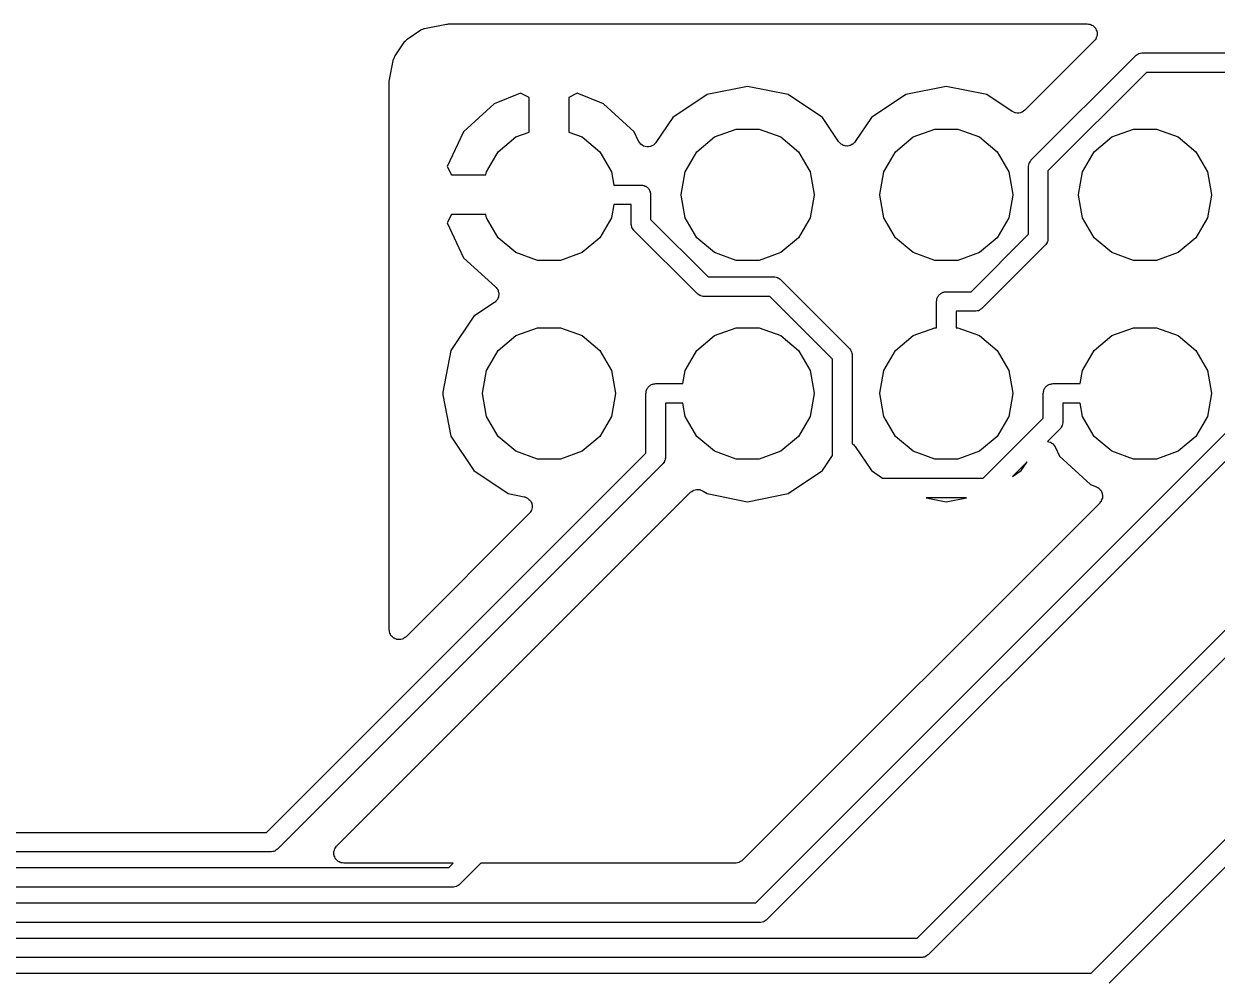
# Model space of a CAD drawing. Extents: x 116.4 to 213.4, y -134.3 to -53.5.
# Drawn here: x 150.6 to 165.85, y -65.74 to -53.54 of the extents above; entities that cross this region are included whole.
import ezdxf

# ---------------------------------------------------------------- set-up
doc = ezdxf.new("R2010")
doc.units = 0
doc.header["$MEASUREMENT"] = 0
doc.layers.add('BLACK', color=7, linetype='CONTINUOUS')

msp = doc.modelspace()

# ---------------------------------------------------------------- linework, layer by layer
at = {"layer": 'Black'}
for p, q in [((155.722, -53.5999), (156.001, -53.5444)), ((156.001, -53.5444), (156.014, -53.5442)), ((156.014, -53.5442), (156.026, -53.542)), ((156.026, -53.542), (164.194, -53.542)), ((164.194, -53.542), (164.211, -53.5449)), ((164.211, -53.5449), (164.227, -53.5463)), ((155.499, -53.7373), (155.676, -53.6189)), ((155.676, -53.6189), (155.679, -53.6178)), ((155.679, -53.6178), (155.681, -53.6159)), ((155.681, -53.6159), (155.699, -53.6089)), ((155.699, -53.6089), (155.717, -53.6011)), ((155.717, -53.6011), (155.72, -53.6009)), ((155.72, -53.6009), (155.722, -53.5999)), ((164.227, -53.5463), (164.232, -53.5487)), ((164.232, -53.5487), (164.238, -53.5497)), ((164.238, -53.5497), (164.252, -53.558)), ((164.252, -53.558), (164.267, -53.565)), ((164.267, -53.565), (164.271, -53.5689)), ((164.271, -53.5689), (164.276, -53.5717)), ((164.276, -53.5717), (164.286, -53.5844)), ((164.286, -53.5844), (164.298, -53.5962)), ((164.298, -53.5962), (164.301, -53.6012)), ((164.301, -53.6012), (164.304, -53.6055)), ((164.304, -53.6055), (164.31, -53.6211)), ((164.31, -53.6211), (164.317, -53.6361)), ((164.319, -53.6911), (164.314, -53.7066)), ((164.317, -53.6361), (164.317, -53.6417)), ((164.317, -53.6417), (164.319, -53.6469)), ((164.319, -53.6469), (164.319, -53.6635)), ((164.319, -53.6635), (164.321, -53.6801)), ((164.321, -53.6801), (164.319, -53.6855)), ((164.319, -53.6855), (164.319, -53.6911)), ((155.346, -53.9495), (155.464, -53.7723)), ((155.464, -53.7723), (155.466, -53.7703)), ((155.466, -53.7703), (155.467, -53.7678)), ((155.467, -53.7678), (155.481, -53.7544)), ((155.481, -53.7544), (155.495, -53.7404)), ((155.495, -53.7404), (155.497, -53.7392)), ((155.497, -53.7392), (155.499, -53.7373)), ((164.284, -53.7588), (163.396, -54.6472)), ((164.294, -53.7452), (164.284, -53.7588)), ((164.304, -53.7325), (164.294, -53.7452)), ((164.306, -53.7272), (164.304, -53.7325)), ((164.309, -53.7227), (164.306, -53.7272)), ((164.314, -53.7066), (164.309, -53.7227)), ((155.271, -54.2742), (155.327, -53.9952)), ((155.327, -53.9952), (155.328, -53.9926)), ((155.328, -53.9898), (155.336, -53.9721)), ((155.328, -53.9926), (155.328, -53.9898)), ((155.336, -53.9721), (155.343, -53.9541)), ((155.343, -53.9541), (155.345, -53.952)), ((155.345, -53.952), (155.346, -53.9495)), ((163.479, -55.2823), (164.812, -53.949)), ((164.812, -53.949), (164.817, -53.9459)), ((164.817, -53.9459), (164.82, -53.9416)), ((164.82, -53.9416), (164.834, -53.9335)), ((164.834, -53.9335), (164.848, -53.9241)), ((164.848, -53.9241), (164.853, -53.9227)), ((164.853, -53.9227), (164.858, -53.9199)), ((164.858, -53.9199), (164.874, -53.9171)), ((164.874, -53.9171), (164.89, -53.9129)), ((164.89, -53.9129), (164.895, -53.9134)), ((164.895, -53.9134), (164.901, -53.9124)), ((164.901, -53.9124), (175.092, -53.9124)), ((155.269, -54.2989), (155.271, -54.2866)), ((155.269, -55.3707), (155.269, -54.2989)), ((155.271, -54.2866), (155.271, -54.2742)), ((164.952, -54.1624), (163.692, -55.4225)), ((175.04, -54.1624), (164.952, -54.1624)), ((156.949, -54.4263), (156.614, -54.5648)), ((157.058, -54.484), (156.949, -54.4263)), ((157.675, -54.4263), (157.566, -54.484)), ((158.01, -54.5648), (157.675, -54.4263)), ((159.333, -54.4462), (158.894, -54.74)), ((159.852, -54.343), (159.333, -54.4462)), ((160.371, -54.4462), (159.852, -54.343)), ((160.81, -54.74), (160.371, -54.4462)), ((161.873, -54.4462), (161.434, -54.74)), ((162.392, -54.343), (161.873, -54.4462)), ((162.911, -54.4462), (162.392, -54.343)), ((163.235, -54.663), (162.911, -54.4462)), ((156.614, -54.5648), (156.221, -54.9231)), ((157.058, -54.926), (157.058, -54.484)), ((157.566, -54.484), (157.566, -54.926)), ((158.403, -54.9231), (158.01, -54.5648)), ((158.894, -54.74), (158.68, -55.0597)), ((161.016, -55.0482), (160.81, -54.74)), ((161.434, -54.74), (161.228, -55.0482)), ((163.254, -54.6713), (163.235, -54.663)), ((163.273, -54.6801), (163.254, -54.6713)), ((163.274, -54.6802), (163.273, -54.6801)), ((163.276, -54.6808), (163.274, -54.6802)), ((163.296, -54.6821), (163.276, -54.6808)), ((163.317, -54.6839), (163.296, -54.6821)), ((163.318, -54.6836), (163.317, -54.6839)), ((163.32, -54.6837), (163.318, -54.6836)), ((163.34, -54.6779), (163.32, -54.6837)), ((163.359, -54.6725), (163.34, -54.6779)), ((163.361, -54.6717), (163.359, -54.6725)), ((163.362, -54.6713), (163.361, -54.6717)), ((163.379, -54.6591), (163.362, -54.6713)), ((163.396, -54.6472), (163.379, -54.6591)), ((159.427, -54.9882), (159.704, -54.8873)), ((159.704, -54.8873), (160, -54.8873)), ((160, -54.8873), (160.277, -54.9882)), ((161.967, -54.9882), (162.244, -54.8873)), ((162.244, -54.8873), (162.54, -54.8873)), ((162.54, -54.8873), (162.817, -54.9882)), ((164.507, -54.9882), (164.784, -54.8873)), ((164.784, -54.8873), (165.08, -54.8873)), ((165.08, -54.8873), (165.357, -54.9882)), ((156.221, -54.9231), (156.012, -55.3676)), ((156.661, -55.178), (156.887, -54.9882)), ((156.887, -54.9882), (157.058, -54.926)), ((157.566, -54.926), (157.737, -54.9882)), ((157.737, -54.9882), (157.963, -55.178)), ((158.459, -55.0431), (158.403, -54.9231)), ((158.46, -55.0441), (158.459, -55.0431)), ((158.46, -55.0453), (158.46, -55.0441)), ((158.473, -55.0622), (158.46, -55.0453)), ((158.485, -55.0792), (158.473, -55.0622)), ((158.679, -55.0617), (158.664, -55.0765)), ((158.68, -55.0597), (158.679, -55.0606)), ((158.679, -55.0606), (158.679, -55.0617)), ((159.201, -55.178), (159.427, -54.9882)), ((160.277, -54.9882), (160.503, -55.178)), ((161.026, -55.0582), (161.016, -55.0482)), ((161.034, -55.0694), (161.026, -55.0582)), ((161.041, -55.074), (161.034, -55.0694)), ((161.21, -55.0694), (161.203, -55.074)), ((161.218, -55.0582), (161.21, -55.0694)), ((161.228, -55.0482), (161.218, -55.0582)), ((161.741, -55.178), (161.967, -54.9882)), ((162.817, -54.9882), (163.043, -55.178)), ((164.281, -55.178), (164.507, -54.9882)), ((165.357, -54.9882), (165.583, -55.178)), ((156.513, -55.4336), (156.661, -55.178)), ((157.963, -55.178), (158.111, -55.4336)), ((158.486, -55.0799), (158.485, -55.0792)), ((158.486, -55.0809), (158.486, -55.0799)), ((158.504, -55.0925), (158.486, -55.0809)), ((158.521, -55.1044), (158.504, -55.0925)), ((158.522, -55.1047), (158.521, -55.1044)), ((158.523, -55.1054), (158.522, -55.1047)), ((158.543, -55.1104), (158.523, -55.1054)), ((158.564, -55.1157), (158.543, -55.1104)), ((158.565, -55.1156), (158.564, -55.1157)), ((158.566, -55.1159), (158.565, -55.1156)), ((158.587, -55.1136), (158.566, -55.1159)), ((158.608, -55.1117), (158.587, -55.1136)), ((158.609, -55.1112), (158.608, -55.1117)), ((158.61, -55.1111), (158.609, -55.1112)), ((158.629, -55.1019), (158.61, -55.1111)), ((158.647, -55.093), (158.629, -55.1019)), ((158.648, -55.0921), (158.647, -55.093)), ((158.649, -55.0916), (158.648, -55.0921)), ((158.664, -55.0765), (158.649, -55.0916)), ((159.053, -55.4336), (159.201, -55.178)), ((160.503, -55.178), (160.651, -55.4336)), ((161.047, -55.08), (161.041, -55.074)), ((161.059, -55.0862), (161.047, -55.08)), ((161.071, -55.0939), (161.059, -55.0862)), ((161.079, -55.0959), (161.071, -55.0939)), ((161.086, -55.0996), (161.079, -55.0959)), ((161.1, -55.1011), (161.086, -55.0996)), ((161.114, -55.1044), (161.1, -55.1011)), ((161.122, -55.1034), (161.114, -55.1044)), ((161.13, -55.1044), (161.122, -55.1034)), ((161.144, -55.1011), (161.13, -55.1044)), ((161.158, -55.0996), (161.144, -55.1011)), ((161.165, -55.0959), (161.158, -55.0996)), ((161.173, -55.0939), (161.165, -55.0959)), ((161.185, -55.0862), (161.173, -55.0939)), ((161.197, -55.08), (161.185, -55.0862)), ((161.203, -55.074), (161.197, -55.08)), ((161.593, -55.4336), (161.741, -55.178)), ((163.043, -55.178), (163.191, -55.4336)), ((164.133, -55.4336), (164.281, -55.178)), ((165.583, -55.178), (165.731, -55.4336)), ((155.269, -61.2894), (155.269, -55.3707)), ((156.012, -55.3676), (156.068, -55.4736)), ((163.442, -55.3707), (163.443, -55.3653)), ((163.442, -56.2326), (163.442, -55.3707)), ((163.443, -55.3598), (163.447, -55.344)), ((163.443, -55.3653), (163.443, -55.3598)), ((163.447, -55.344), (163.45, -55.3279)), ((163.45, -55.3279), (163.453, -55.3232)), ((163.453, -55.3232), (163.454, -55.3179)), ((163.454, -55.3179), (163.463, -55.3045)), ((163.463, -55.3045), (163.472, -55.2904)), ((163.472, -55.2904), (163.476, -55.2868)), ((163.476, -55.2868), (163.479, -55.2823)), ((156.068, -55.4736), (156.506, -55.4736)), ((156.506, -55.4736), (156.513, -55.4336)), ((158.111, -55.4336), (158.141, -55.6026)), ((159.002, -55.7244), (159.053, -55.4336)), ((160.651, -55.4336), (160.702, -55.7244)), ((161.542, -55.7244), (161.593, -55.4336)), ((163.191, -55.4336), (163.242, -55.7244)), ((163.692, -55.4225), (163.692, -56.2844)), ((164.082, -55.7244), (164.133, -55.4336)), ((165.731, -55.4336), (165.782, -55.7244)), ((158.141, -55.6026), (158.487, -55.6026)), ((158.487, -55.6026), (158.498, -55.6045)), ((158.498, -55.6045), (158.509, -55.6045)), ((158.509, -55.6045), (158.519, -55.6082)), ((158.519, -55.6082), (158.53, -55.6101)), ((158.53, -55.6101), (158.54, -55.6156)), ((158.54, -55.6156), (158.55, -55.6193)), ((158.55, -55.6193), (158.558, -55.6264)), ((158.558, -55.6264), (158.568, -55.6318)), ((158.568, -55.6318), (158.575, -55.6402)), ((158.575, -55.6402), (158.583, -55.6473)), ((158.583, -55.6473), (158.589, -55.6567)), ((158.589, -55.6567), (158.596, -55.6651)), ((158.596, -55.6651), (158.599, -55.6754)), ((158.599, -55.6754), (158.605, -55.6848)), ((158.605, -55.6848), (158.607, -55.6956)), ((158.607, -55.6956), (158.61, -55.7059)), ((158.61, -55.7059), (158.61, -55.7168)), ((158.61, -55.7168), (158.612, -55.7276)), ((158.612, -55.7276), (158.612, -56.0432)), ((159.002, -55.7308), (159.002, -55.7244)), ((159.053, -56.0216), (159.002, -55.7308)), ((160.702, -55.7308), (160.651, -56.0216)), ((160.702, -55.7244), (160.702, -55.7308)), ((161.542, -55.7308), (161.542, -55.7244)), ((161.593, -56.0216), (161.542, -55.7308)), ((163.242, -55.7308), (163.191, -56.0216)), ((163.242, -55.7244), (163.242, -55.7308)), ((164.082, -55.7308), (164.082, -55.7244)), ((164.133, -56.0216), (164.082, -55.7308)), ((165.782, -55.7308), (165.731, -56.0216)), ((165.782, -55.7244), (165.782, -55.7308)), ((156.068, -55.9816), (156.012, -56.0876)), ((156.506, -55.9816), (156.068, -55.9816)), ((156.513, -56.0216), (156.506, -55.9816)), ((158.141, -55.8526), (158.111, -56.0216)), ((158.362, -55.8526), (158.141, -55.8526)), ((158.362, -56.095), (158.362, -55.8526)), ((156.012, -56.0876), (156.221, -56.5321)), ((156.661, -56.2772), (156.513, -56.0216)), ((158.111, -56.0216), (157.963, -56.2772)), ((158.363, -56.1004), (158.362, -56.095)), ((158.363, -56.1059), (158.363, -56.1004)), ((158.367, -56.1217), (158.363, -56.1059)), ((158.37, -56.1378), (158.367, -56.1217)), ((158.373, -56.1425), (158.37, -56.1378)), ((158.612, -56.0432), (159.347, -56.7779)), ((159.201, -56.2772), (159.053, -56.0216)), ((160.651, -56.0216), (160.503, -56.2772)), ((161.741, -56.2772), (161.593, -56.0216)), ((163.191, -56.0216), (163.043, -56.2772)), ((164.281, -56.2772), (164.133, -56.0216)), ((165.731, -56.0216), (165.583, -56.2772)), ((156.887, -56.467), (156.661, -56.2772)), ((157.963, -56.2772), (157.737, -56.467)), ((158.374, -56.1478), (158.373, -56.1425)), ((158.383, -56.1612), (158.374, -56.1478)), ((158.392, -56.1753), (158.383, -56.1612)), ((158.396, -56.1789), (158.392, -56.1753)), ((158.399, -56.1834), (158.396, -56.1789)), ((159.207, -56.9913), (158.399, -56.1834)), ((159.427, -56.467), (159.201, -56.2772)), ((160.503, -56.2772), (160.277, -56.467)), ((161.967, -56.467), (161.741, -56.2772)), ((162.708, -56.9673), (163.442, -56.2326)), ((163.043, -56.2772), (162.817, -56.467)), ((163.692, -56.2844), (163.691, -56.2898)), ((163.691, -56.2898), (163.692, -56.2953)), ((164.507, -56.467), (164.281, -56.2772)), ((165.583, -56.2772), (165.357, -56.467)), ((163.656, -56.3728), (162.848, -57.1807)), ((163.659, -56.3683), (163.656, -56.3728)), ((163.663, -56.3647), (163.659, -56.3683)), ((163.671, -56.3506), (163.663, -56.3647)), ((163.681, -56.3372), (163.671, -56.3506)), ((163.682, -56.3319), (163.681, -56.3372)), ((163.685, -56.3272), (163.682, -56.3319)), ((163.688, -56.3111), (163.685, -56.3272)), ((163.692, -56.2953), (163.688, -56.3111)), ((156.221, -56.5321), (156.63, -56.9046)), ((157.164, -56.5679), (156.887, -56.467)), ((157.46, -56.5679), (157.164, -56.5679)), ((157.737, -56.467), (157.46, -56.5679)), ((159.704, -56.5679), (159.427, -56.467)), ((160, -56.5679), (159.704, -56.5679)), ((160.277, -56.467), (160, -56.5679)), ((162.244, -56.5679), (161.967, -56.467)), ((162.54, -56.5679), (162.244, -56.5679)), ((162.817, -56.467), (162.54, -56.5679)), ((164.784, -56.5679), (164.507, -56.467)), ((165.08, -56.5679), (164.784, -56.5679)), ((165.357, -56.467), (165.08, -56.5679)), ((159.347, -56.7779), (160.188, -56.7779)), ((160.188, -56.7779), (160.194, -56.7789)), ((160.194, -56.7789), (160.199, -56.7784)), ((160.199, -56.7784), (160.215, -56.7826)), ((160.215, -56.7826), (160.231, -56.7854)), ((160.231, -56.7854), (160.236, -56.7882)), ((160.236, -56.7882), (160.241, -56.7896)), ((160.241, -56.7896), (160.254, -56.799)), ((160.254, -56.799), (160.269, -56.8071)), ((160.269, -56.8071), (160.272, -56.8114)), ((160.272, -56.8114), (160.277, -56.8145)), ((160.277, -56.8145), (161.152, -57.6899)), ((156.63, -56.9046), (156.63, -56.9046)), ((156.63, -56.9046), (156.63, -56.9046)), ((156.63, -56.9046), (156.631, -56.9054)), ((156.631, -56.9054), (156.633, -56.9088)), ((156.633, -56.9088), (156.637, -56.9114)), ((156.637, -56.9114), (156.646, -56.9257)), ((156.646, -56.9257), (156.657, -56.9392)), ((156.659, -57.0502), (156.653, -57.0662)), ((156.657, -56.9392), (156.657, -56.9399)), ((156.657, -56.9399), (156.658, -56.9403)), ((156.658, -56.9403), (156.659, -56.9444)), ((156.659, -56.9444), (156.661, -56.9481)), ((156.667, -57.0348), (156.659, -57.0502)), ((156.661, -56.9481), (156.665, -56.9648)), ((156.665, -56.9648), (156.671, -56.9811)), ((156.668, -57.0303), (156.667, -57.0348)), ((156.669, -57.0264), (156.668, -57.0303)), ((156.67, -57.008), (156.669, -57.0252)), ((156.669, -57.0252), (156.669, -57.0259)), ((156.669, -57.0259), (156.669, -57.0264)), ((156.672, -56.9909), (156.67, -57.008)), ((156.671, -56.9811), (156.671, -56.9818)), ((156.671, -56.9818), (156.671, -56.9823)), ((156.671, -56.9823), (156.671, -56.9866)), ((156.671, -56.9866), (156.672, -56.9909)), ((159.211, -56.9944), (159.207, -56.9913)), ((159.215, -56.9987), (159.211, -56.9944)), ((159.229, -57.0068), (159.215, -56.9987)), ((159.242, -57.0162), (159.229, -57.0068)), ((159.248, -57.0176), (159.242, -57.0162)), ((159.252, -57.0204), (159.248, -57.0176)), ((159.269, -57.0232), (159.252, -57.0204)), ((159.284, -57.0274), (159.269, -57.0232)), ((159.29, -57.0269), (159.284, -57.0274)), ((159.295, -57.0279), (159.29, -57.0269)), ((160.136, -57.0279), (159.295, -57.0279)), ((160.939, -57.8301), (160.136, -57.0279)), ((162.273, -57.0603), (162.275, -57.0495)), ((162.275, -57.0495), (162.28, -57.0401)), ((162.28, -57.0401), (162.284, -57.0298)), ((162.284, -57.0298), (162.291, -57.0214)), ((162.291, -57.0214), (162.296, -57.012)), ((162.296, -57.012), (162.305, -57.0049)), ((162.305, -57.0049), (162.312, -56.9965)), ((162.312, -56.9965), (162.321, -56.9911)), ((162.321, -56.9911), (162.329, -56.984)), ((162.329, -56.984), (162.34, -56.9803)), ((162.34, -56.9803), (162.349, -56.9748)), ((162.349, -56.9748), (162.36, -56.9729)), ((162.36, -56.9729), (162.37, -56.9692)), ((162.37, -56.9692), (162.381, -56.9692)), ((162.381, -56.9692), (162.392, -56.9673)), ((162.392, -56.9673), (162.708, -56.9673)), ((156.616, -57.1049), (156.354, -57.28)), ((156.619, -57.1018), (156.616, -57.1049)), ((156.623, -57.0998), (156.619, -57.1018)), ((156.624, -57.0991), (156.623, -57.0994)), ((156.623, -57.0994), (156.623, -57.0998)), ((156.635, -57.0862), (156.624, -57.0991)), ((156.648, -57.0744), (156.635, -57.0862)), ((156.649, -57.0703), (156.648, -57.0744)), ((156.652, -57.0672), (156.649, -57.0703)), ((156.653, -57.0667), (156.652, -57.0672)), ((156.653, -57.0662), (156.653, -57.0667)), ((162.267, -57.0923), (162.269, -57.0815)), ((162.267, -57.4273), (162.267, -57.0923)), ((162.269, -57.0706), (162.273, -57.0603)), ((162.269, -57.0815), (162.269, -57.0706)), ((162.812, -57.2056), (162.807, -57.207)), ((162.826, -57.1962), (162.812, -57.2056)), ((162.84, -57.1881), (162.826, -57.1962)), ((162.843, -57.1838), (162.84, -57.1881)), ((162.848, -57.1807), (162.843, -57.1838)), ((156.354, -57.28), (156.06, -57.7198)), ((162.759, -57.2173), (162.517, -57.2173)), ((162.517, -57.2173), (162.517, -57.4273)), ((162.765, -57.2163), (162.759, -57.2173)), ((162.77, -57.2168), (162.765, -57.2163)), ((162.786, -57.2126), (162.77, -57.2168)), ((162.802, -57.2098), (162.786, -57.2126)), ((162.807, -57.207), (162.802, -57.2098)), ((156.887, -57.5282), (157.164, -57.4273)), ((157.164, -57.4273), (157.46, -57.4273)), ((157.46, -57.4273), (157.737, -57.5282)), ((159.427, -57.5282), (159.704, -57.4273)), ((159.704, -57.4273), (160, -57.4273)), ((160, -57.4273), (160.277, -57.5282)), ((161.967, -57.5282), (162.244, -57.4273)), ((162.244, -57.4273), (162.267, -57.4273)), ((162.517, -57.4273), (162.54, -57.4273)), ((162.54, -57.4273), (162.817, -57.5282)), ((164.507, -57.5282), (164.784, -57.4273)), ((164.784, -57.4273), (165.08, -57.4273)), ((165.08, -57.4273), (165.357, -57.5282)), ((156.661, -57.718), (156.887, -57.5282)), ((157.737, -57.5282), (157.963, -57.718)), ((159.201, -57.718), (159.427, -57.5282)), ((160.277, -57.5282), (160.503, -57.718)), ((161.741, -57.718), (161.967, -57.5282)), ((162.817, -57.5282), (163.043, -57.718)), ((164.281, -57.718), (164.507, -57.5282)), ((165.357, -57.5282), (165.583, -57.718)), ((156.06, -57.7198), (155.954, -58.251)), ((156.513, -57.9736), (156.661, -57.718)), ((157.963, -57.718), (158.111, -57.9736)), ((159.053, -57.9736), (159.201, -57.718)), ((160.503, -57.718), (160.651, -57.9736)), ((161.152, -57.6899), (161.155, -57.6944)), ((161.155, -57.6944), (161.159, -57.698)), ((161.159, -57.698), (161.168, -57.7121)), ((161.168, -57.7121), (161.177, -57.7255)), ((161.177, -57.7255), (161.178, -57.7308)), ((161.178, -57.7308), (161.181, -57.7355)), ((161.181, -57.7355), (161.184, -57.7516)), ((161.184, -57.7516), (161.188, -57.7674)), ((161.188, -57.7674), (161.188, -57.7729)), ((161.188, -57.7729), (161.189, -57.7783)), ((161.189, -57.7783), (161.189, -58.911)), ((161.593, -57.9736), (161.741, -57.718)), ((163.043, -57.718), (163.191, -57.9736)), ((164.133, -57.9736), (164.281, -57.718)), ((165.583, -57.718), (165.731, -57.9736)), ((160.939, -59.0635), (160.939, -57.8301)), ((156.462, -58.2644), (156.513, -57.9736)), ((158.111, -57.9736), (158.162, -58.2644)), ((159.023, -58.1426), (159.053, -57.9736)), ((160.651, -57.9736), (160.702, -58.2644)), ((161.542, -58.2644), (161.593, -57.9736)), ((163.191, -57.9736), (163.242, -58.2644)), ((164.103, -58.1426), (164.133, -57.9736)), ((165.731, -57.9736), (165.782, -58.2644)), ((155.954, -58.251), (155.954, -58.2842)), ((156.462, -58.2708), (156.462, -58.2644)), ((156.513, -58.5616), (156.462, -58.2708)), ((158.162, -58.2708), (158.111, -58.5616)), ((158.162, -58.2644), (158.162, -58.2708)), ((158.552, -58.2676), (158.554, -58.2568)), ((158.552, -59.0317), (158.552, -58.2676)), ((158.554, -58.2459), (158.557, -58.2356)), ((158.554, -58.2568), (158.554, -58.2459)), ((158.557, -58.2356), (158.559, -58.2248)), ((158.559, -58.2248), (158.565, -58.2154)), ((158.565, -58.2154), (158.568, -58.2051)), ((158.568, -58.2051), (158.575, -58.1967)), ((158.575, -58.1967), (158.581, -58.1873)), ((158.581, -58.1873), (158.589, -58.1802)), ((158.589, -58.1802), (158.596, -58.1718)), ((158.596, -58.1718), (158.606, -58.1664)), ((158.606, -58.1664), (158.614, -58.1593)), ((158.614, -58.1593), (158.624, -58.1556)), ((158.624, -58.1556), (158.634, -58.1501)), ((158.634, -58.1501), (158.645, -58.1482)), ((158.645, -58.1482), (158.655, -58.1445)), ((158.655, -58.1445), (158.666, -58.1445)), ((158.666, -58.1445), (158.677, -58.1426)), ((158.677, -58.1426), (159.023, -58.1426)), ((160.702, -58.2708), (160.651, -58.5616)), ((160.702, -58.2644), (160.702, -58.2708)), ((161.542, -58.2708), (161.542, -58.2644)), ((161.593, -58.5616), (161.542, -58.2708)), ((163.242, -58.2708), (163.191, -58.5616)), ((163.242, -58.2644), (163.242, -58.2708)), ((163.632, -58.2676), (163.634, -58.2568)), ((163.632, -58.5831), (163.632, -58.2676)), ((163.634, -58.2459), (163.637, -58.2356)), ((163.634, -58.2568), (163.634, -58.2459)), ((163.637, -58.2356), (163.639, -58.2248)), ((163.639, -58.2248), (163.645, -58.2154)), ((163.645, -58.2154), (163.648, -58.2051)), ((163.648, -58.2051), (163.655, -58.1967)), ((163.655, -58.1967), (163.661, -58.1873)), ((163.661, -58.1873), (163.669, -58.1802)), ((163.669, -58.1802), (163.676, -58.1718)), ((163.676, -58.1718), (163.686, -58.1664)), ((163.686, -58.1664), (163.694, -58.1593)), ((163.694, -58.1593), (163.704, -58.1556)), ((163.704, -58.1556), (163.714, -58.1501)), ((163.714, -58.1501), (163.725, -58.1482)), ((163.725, -58.1482), (163.735, -58.1445)), ((163.735, -58.1445), (163.746, -58.1445)), ((163.746, -58.1445), (163.757, -58.1426)), ((163.757, -58.1426), (164.103, -58.1426)), ((165.782, -58.2708), (165.731, -58.5616)), ((165.782, -58.2644), (165.782, -58.2708)), ((155.954, -58.2842), (156.06, -58.8154)), ((159.023, -58.3926), (158.802, -58.3926)), ((158.802, -58.3926), (158.802, -59.0835)), ((159.053, -58.5616), (159.023, -58.3926)), ((164.103, -58.3926), (163.882, -58.3926)), ((163.882, -58.3926), (163.882, -58.6349)), ((164.133, -58.5616), (164.103, -58.3926)), ((156.661, -58.8172), (156.513, -58.5616)), ((158.111, -58.5616), (157.963, -58.8172)), ((159.201, -58.8172), (159.053, -58.5616)), ((159.959, -64.7817), (166.172, -58.569)), ((160.651, -58.5616), (160.503, -58.8172)), ((161.741, -58.8172), (161.593, -58.5616)), ((163.191, -58.5616), (163.043, -58.8172)), ((164.281, -58.8172), (164.133, -58.5616)), ((165.731, -58.5616), (165.583, -58.8172)), ((166.385, -58.7092), (160.099, -64.9951)), ((162.019, -65.232), (168.617, -58.6343)), ((162.864, -59.3511), (163.632, -58.5831)), ((163.845, -58.7233), (163.687, -58.8813)), ((163.848, -58.7188), (163.845, -58.7233)), ((163.852, -58.7152), (163.848, -58.7188)), ((163.861, -58.7011), (163.852, -58.7152)), ((163.87, -58.6877), (163.861, -58.7011)), ((163.871, -58.6824), (163.87, -58.6877)), ((163.874, -58.6777), (163.871, -58.6824)), ((163.877, -58.6616), (163.874, -58.6777)), ((163.881, -58.6458), (163.877, -58.6616)), ((163.882, -58.6349), (163.881, -58.6403)), ((163.881, -58.6403), (163.881, -58.6458)), ((164.245, -65.6823), (171.252, -58.6751)), ((156.06, -58.8154), (156.354, -59.2552)), ((156.887, -59.007), (156.661, -58.8172)), ((157.963, -58.8172), (157.737, -59.007)), ((159.427, -59.007), (159.201, -58.8172)), ((160.503, -58.8172), (160.277, -59.007)), ((161.967, -59.007), (161.741, -58.8172)), ((168.83, -58.7745), (162.159, -65.4454)), ((163.043, -58.8172), (162.817, -59.007)), ((163.687, -58.8813), (163.701, -58.8848)), ((164.507, -59.007), (164.281, -58.8172)), ((171.465, -58.8153), (164.473, -65.8073)), ((165.583, -58.8172), (165.357, -59.007)), ((153.702, -63.8811), (158.552, -59.0317)), ((157.164, -59.1079), (156.887, -59.007)), ((157.737, -59.007), (157.46, -59.1079)), ((159.704, -59.1079), (159.427, -59.007)), ((160.277, -59.007), (160, -59.1079)), ((161.189, -58.911), (161.197, -58.9152)), ((161.197, -58.9152), (161.203, -58.9212)), ((161.203, -58.9212), (161.21, -58.9258)), ((161.21, -58.9258), (161.218, -58.937)), ((161.218, -58.937), (161.228, -58.947)), ((161.228, -58.947), (161.434, -59.2552)), ((162.244, -59.1079), (161.967, -59.007)), ((162.817, -59.007), (162.54, -59.1079)), ((163.701, -58.8848), (163.721, -58.8898)), ((163.721, -58.8898), (163.722, -58.8905)), ((163.722, -58.8905), (163.723, -58.8908)), ((163.723, -58.8908), (163.74, -58.9027)), ((163.74, -58.9027), (163.758, -58.9143)), ((163.758, -58.9143), (163.758, -58.9153)), ((163.758, -58.9153), (163.759, -58.916)), ((163.759, -58.916), (163.771, -58.933)), ((163.771, -58.933), (163.784, -58.9499)), ((163.784, -58.9499), (163.784, -58.9511)), ((163.784, -58.9511), (163.785, -58.9521)), ((163.785, -58.9521), (163.841, -59.0721)), ((164.784, -59.1079), (164.507, -59.007)), ((165.357, -59.007), (165.08, -59.1079)), ((158.765, -59.1719), (153.842, -64.0945)), ((157.46, -59.1079), (157.164, -59.1079)), ((158.768, -59.1674), (158.765, -59.1719)), ((158.772, -59.1638), (158.768, -59.1674)), ((158.781, -59.1497), (158.772, -59.1638)), ((158.79, -59.1363), (158.781, -59.1497)), ((158.791, -59.131), (158.79, -59.1363)), ((158.794, -59.1263), (158.791, -59.131)), ((158.797, -59.1102), (158.794, -59.1263)), ((158.801, -59.0944), (158.797, -59.1102)), ((158.802, -59.0835), (158.801, -59.0889)), ((158.801, -59.0889), (158.801, -59.0944)), ((160, -59.1079), (159.704, -59.1079)), ((160.81, -59.2552), (160.939, -59.0635)), ((162.54, -59.1079), (162.244, -59.1079)), ((163.426, -59.1428), (163.238, -59.3303)), ((163.35, -59.2552), (163.426, -59.1428)), ((163.841, -59.0721), (164.234, -59.4304)), ((165.08, -59.1079), (164.784, -59.1079)), ((156.354, -59.2552), (156.793, -59.549)), ((160.371, -59.549), (160.81, -59.2552)), ((161.434, -59.2552), (161.577, -59.3511)), ((163.238, -59.3303), (163.35, -59.2552)), ((161.577, -59.3511), (162.864, -59.3511)), ((164.234, -59.4304), (164.312, -59.4624)), ((164.312, -59.4624), (164.323, -59.4699)), ((164.323, -59.4699), (164.336, -59.4757)), ((164.336, -59.4757), (164.342, -59.4816)), ((164.342, -59.4816), (164.349, -59.4861)), ((164.349, -59.4861), (164.357, -59.4971)), ((154.598, -64.0569), (159.124, -59.5318)), ((156.793, -59.549), (156.996, -59.5894)), ((156.996, -59.5894), (157, -59.5909)), ((157, -59.5909), (157.004, -59.5913)), ((157.004, -59.5913), (157.021, -59.5989)), ((157.021, -59.5989), (157.037, -59.6054)), ((157.037, -59.6054), (157.04, -59.6081)), ((157.04, -59.6081), (157.044, -59.6099)), ((157.044, -59.6099), (157.057, -59.6226)), ((157.057, -59.6226), (157.07, -59.6345)), ((157.07, -59.6345), (157.073, -59.6381)), ((157.073, -59.6381), (157.075, -59.6411)), ((157.075, -59.6411), (157.083, -59.6574)), ((159.124, -59.5318), (159.141, -59.52)), ((159.141, -59.52), (159.157, -59.5077)), ((159.157, -59.5077), (159.159, -59.5073)), ((159.159, -59.5073), (159.16, -59.5065)), ((159.16, -59.5065), (159.18, -59.5012)), ((159.18, -59.5012), (159.2, -59.4954)), ((159.2, -59.4954), (159.201, -59.4955)), ((159.201, -59.4955), (159.202, -59.4951)), ((159.202, -59.4951), (159.223, -59.4969)), ((159.223, -59.4969), (159.244, -59.4983)), ((159.244, -59.4983), (159.245, -59.4988)), ((159.245, -59.4988), (159.246, -59.499)), ((159.246, -59.499), (159.265, -59.5077)), ((159.265, -59.5077), (159.284, -59.516)), ((159.284, -59.516), (159.333, -59.549)), ((159.333, -59.549), (159.852, -59.6522)), ((159.852, -59.6522), (160.371, -59.549)), ((162.135, -59.6011), (162.392, -59.6522)), ((162.649, -59.6011), (162.135, -59.6011)), ((162.392, -59.6522), (162.649, -59.6011)), ((164.357, -59.4971), (164.367, -59.5069)), ((164.367, -59.5069), (164.37, -59.5145)), ((164.37, -59.5145), (164.376, -59.5211)), ((164.373, -59.6403), (164.37, -59.648)), ((164.378, -59.6334), (164.373, -59.6403)), ((164.376, -59.5211), (164.38, -59.5343)), ((164.382, -59.6201), (164.378, -59.6334)), ((164.38, -59.5343), (164.386, -59.5469)), ((164.387, -59.6073), (164.382, -59.6201)), ((164.386, -59.5469), (164.386, -59.5552)), ((164.386, -59.5552), (164.389, -59.5632)), ((164.389, -59.5908), (164.387, -59.5989)), ((164.387, -59.5989), (164.387, -59.6073)), ((164.389, -59.5632), (164.388, -59.577)), ((164.388, -59.577), (164.389, -59.5908)), ((157.067, -59.7977), (157.064, -59.8003)), ((157.076, -59.7823), (157.067, -59.7977)), ((157.087, -59.7676), (157.076, -59.7823)), ((157.083, -59.6574), (157.092, -59.6731)), ((157.088, -59.7636), (157.087, -59.7676)), ((157.09, -59.76), (157.088, -59.7636)), ((157.093, -59.7424), (157.09, -59.76)), ((157.092, -59.6731), (157.092, -59.6773)), ((157.092, -59.6773), (157.094, -59.6811)), ((157.098, -59.725), (157.093, -59.7424)), ((157.094, -59.6811), (157.096, -59.699)), ((157.096, -59.699), (157.098, -59.7167)), ((157.098, -59.7167), (157.098, -59.7208)), ((157.098, -59.7208), (157.098, -59.725)), ((164.353, -59.6696), (159.786, -64.2365)), ((164.361, -59.6582), (164.353, -59.6696)), ((164.37, -59.648), (164.361, -59.6582)), ((157.061, -59.8038), (155.486, -61.3792)), ((157.064, -59.8003), (157.061, -59.8038)), ((155.272, -61.3057), (155.269, -61.2894)), ((155.273, -61.3223), (155.272, -61.3057)), ((155.276, -61.3273), (155.273, -61.3223)), ((155.277, -61.3328), (155.276, -61.3273)), ((155.285, -61.3472), (155.277, -61.3328)), ((155.292, -61.3622), (155.285, -61.3472)), ((155.296, -61.3662), (155.292, -61.3622)), ((155.299, -61.371), (155.296, -61.3662)), ((155.311, -61.3817), (155.299, -61.371)), ((155.323, -61.3934), (155.311, -61.3817)), ((155.328, -61.3958), (155.323, -61.3934)), ((155.332, -61.3994), (155.328, -61.3958)), ((155.348, -61.4051), (155.332, -61.3994)), ((155.363, -61.4121), (155.348, -61.4051)), ((155.369, -61.4126), (155.363, -61.4121)), ((155.374, -61.4145), (155.369, -61.4126)), ((155.391, -61.4145), (155.374, -61.4145)), ((155.407, -61.4159), (155.391, -61.4145)), ((155.412, -61.4145), (155.407, -61.4159)), ((155.418, -61.4145), (155.412, -61.4145)), ((155.434, -61.4088), (155.418, -61.4145)), ((155.45, -61.4045), (155.434, -61.4088)), ((155.454, -61.4013), (155.45, -61.4045)), ((155.459, -61.3994), (155.454, -61.4013)), ((155.472, -61.3887), (155.459, -61.3994)), ((155.486, -61.3792), (155.472, -61.3887)), ((137.451, -63.8811), (153.702, -63.8811)), ((154.578, -64.0832), (154.589, -64.0705)), ((154.589, -64.0705), (154.598, -64.0569)), ((153.754, -64.1311), (137.502, -64.1311)), ((153.76, -64.1301), (153.754, -64.1311)), ((153.765, -64.1306), (153.76, -64.1301)), ((153.781, -64.1264), (153.765, -64.1306)), ((153.797, -64.1236), (153.781, -64.1264)), ((153.802, -64.1208), (153.797, -64.1236)), ((153.807, -64.1194), (153.802, -64.1208)), ((153.82, -64.11), (153.807, -64.1194)), ((153.834, -64.1019), (153.82, -64.11)), ((153.838, -64.0976), (153.834, -64.1019)), ((153.842, -64.0945), (153.838, -64.0976)), ((154.562, -64.1356), (154.563, -64.1302)), ((154.563, -64.1522), (154.562, -64.1356)), ((154.563, -64.1246), (154.569, -64.1091)), ((154.563, -64.1302), (154.563, -64.1246)), ((154.563, -64.1688), (154.563, -64.1522)), ((154.565, -64.174), (154.563, -64.1688)), ((154.566, -64.1796), (154.565, -64.174)), ((154.573, -64.1946), (154.566, -64.1796)), ((154.569, -64.1091), (154.573, -64.093)), ((154.573, -64.093), (154.576, -64.0885)), ((154.578, -64.2102), (154.573, -64.1946)), ((154.576, -64.0885), (154.578, -64.0832)), ((154.582, -64.2145), (154.578, -64.2102)), ((154.584, -64.2195), (154.582, -64.2145)), ((154.596, -64.2313), (154.584, -64.2195)), ((144.91, -64.3314), (156.032, -64.3314)), ((154.607, -64.244), (154.596, -64.2313)), ((154.612, -64.2468), (154.607, -64.244)), ((154.615, -64.2507), (154.612, -64.2468)), ((154.63, -64.2577), (154.615, -64.2507)), ((154.645, -64.266), (154.63, -64.2577)), ((154.65, -64.267), (154.645, -64.266)), ((154.655, -64.2694), (154.65, -64.267)), ((154.672, -64.2708), (154.655, -64.2694)), ((154.688, -64.2737), (154.672, -64.2708)), ((156.089, -64.2737), (154.688, -64.2737)), ((156.032, -64.3314), (156.089, -64.2737)), ((156.443, -64.2737), (156.172, -64.5448)), ((159.696, -64.2737), (156.443, -64.2737)), ((159.701, -64.2727), (159.696, -64.2737)), ((159.707, -64.2732), (159.701, -64.2727)), ((159.723, -64.2689), (159.707, -64.2732)), ((159.739, -64.266), (159.723, -64.2689)), ((159.744, -64.2632), (159.739, -64.266)), ((159.75, -64.2618), (159.744, -64.2632)), ((159.763, -64.2523), (159.75, -64.2618)), ((159.778, -64.244), (159.763, -64.2523)), ((159.781, -64.2397), (159.778, -64.244)), ((159.786, -64.2365), (159.781, -64.2397)), ((156.083, -64.5814), (144.962, -64.5814)), ((156.089, -64.5804), (156.083, -64.5814)), ((156.094, -64.5809), (156.089, -64.5804)), ((156.11, -64.5767), (156.094, -64.5809)), ((156.126, -64.5739), (156.11, -64.5767)), ((156.131, -64.5711), (156.126, -64.5739)), ((156.136, -64.5697), (156.131, -64.5711)), ((156.15, -64.5603), (156.136, -64.5697)), ((156.164, -64.5522), (156.15, -64.5603)), ((156.167, -64.5479), (156.164, -64.5522)), ((156.172, -64.5448), (156.167, -64.5479)), ((145.73, -64.7817), (159.959, -64.7817)), ((160.011, -65.0317), (145.782, -65.0317)), ((160.016, -65.0307), (160.011, -65.0317)), ((160.022, -65.0312), (160.016, -65.0307)), ((160.037, -65.027), (160.022, -65.0312)), ((160.054, -65.0242), (160.037, -65.027)), ((160.058, -65.0214), (160.054, -65.0242)), ((160.064, -65.02), (160.058, -65.0214)), ((160.077, -65.0106), (160.064, -65.02)), ((160.091, -65.0025), (160.077, -65.0106)), ((160.095, -64.9982), (160.091, -65.0025)), ((160.099, -64.9951), (160.095, -64.9982)), ((146.55, -65.232), (162.019, -65.232)), ((162.071, -65.482), (146.601, -65.482)), ((162.077, -65.481), (162.071, -65.482)), ((162.082, -65.4815), (162.077, -65.481)), ((162.098, -65.4773), (162.082, -65.4815)), ((162.114, -65.4745), (162.098, -65.4773)), ((162.119, -65.4717), (162.114, -65.4745)), ((162.124, -65.4703), (162.119, -65.4717)), ((162.137, -65.4609), (162.124, -65.4703)), ((162.151, -65.4528), (162.137, -65.4609)), ((162.155, -65.4485), (162.151, -65.4528)), ((162.159, -65.4454), (162.155, -65.4485)), ((146.935, -65.6823), (164.245, -65.6823))]:
    msp.add_line(p, q, dxfattribs=at)

doc.saveas('drawing.dxf')
